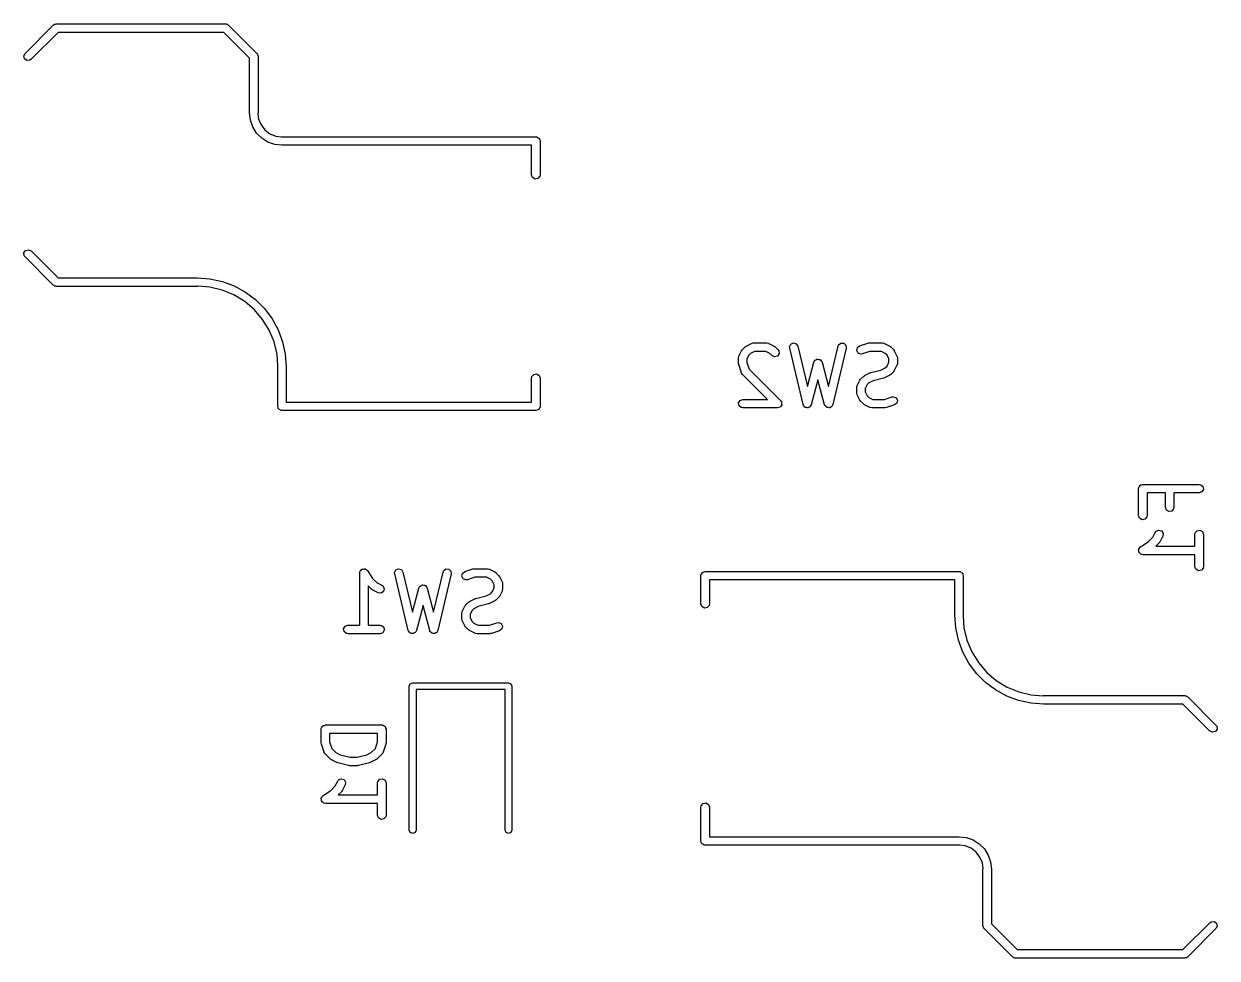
# Model space of a CAD drawing. Extents: x 3.18 to 10.88, y -3.25 to -0.52.
# Drawn here: x 3.181 to 4.014, y -1.246 to -0.594 of the extents above; entities that cross this region are included whole.
import ezdxf

# ---------------------------------------------------------------- set-up
doc = ezdxf.new("R2010")
doc.units = 0
doc.header["$MEASUREMENT"] = 0
doc.layers.add('BLACK', color=7, linetype='CONTINUOUS')

msp = doc.modelspace()

# ---------------------------------------------------------------- linework, layer by layer
at = {"layer": 'BLACK', "linetype": 'CONTINUOUS'}
for p, q in [((3.18197, -0.615038), (3.20165, -0.595353)), ((3.20165, -0.595353), (3.2018, -0.595247)), ((3.2018, -0.595247), (3.20184, -0.595179)), ((3.20184, -0.595179), (3.20196, -0.595134)), ((3.20196, -0.595134), (3.20249, -0.594764)), ((3.20249, -0.594764), (3.20313, -0.594708)), ((3.20313, -0.594708), (3.20374, -0.594488)), ((3.20374, -0.594488), (3.32185, -0.594488)), ((3.32185, -0.594488), (3.32203, -0.59452)), ((3.32203, -0.59452), (3.32211, -0.594499)), ((3.32211, -0.594499), (3.32222, -0.594554)), ((3.32222, -0.594554), (3.32286, -0.594666)), ((3.32286, -0.594666), (3.32335, -0.59508)), ((3.32335, -0.59508), (3.32394, -0.595353)), ((3.32394, -0.595353), (3.34362, -0.615038)), ((3.20496, -0.600393), (3.18614, -0.619213)), ((3.32063, -0.600393), (3.20496, -0.600393)), ((3.33858, -0.618349), (3.32063, -0.600393)), ((3.18111, -0.616868), (3.18197, -0.615038)), ((3.34362, -0.615038), (3.34373, -0.615188)), ((3.34373, -0.615188), (3.3438, -0.615228)), ((3.3438, -0.615228), (3.34384, -0.61535)), ((3.34384, -0.61535), (3.34421, -0.615878)), ((3.34421, -0.615878), (3.34427, -0.61652)), ((3.18163, -0.618819), (3.18111, -0.616868)), ((3.18329, -0.619978), (3.18163, -0.618819)), ((3.1853, -0.619802), (3.18329, -0.619978)), ((3.18614, -0.619213), (3.1853, -0.619802)), ((3.33858, -0.656496), (3.33858, -0.618349)), ((3.34427, -0.61652), (3.34449, -0.617126)), ((3.34449, -0.617126), (3.34449, -0.656496)), ((3.33858, -0.656505), (3.33858, -0.656496)), ((3.33858, -0.656496), (3.33858, -0.656496)), ((3.33915, -0.661533), (3.33858, -0.656505)), ((3.34449, -0.656496), (3.34441, -0.656958)), ((3.34441, -0.656958), (3.34492, -0.660863)), ((3.34082, -0.666317), (3.33915, -0.661533)), ((3.34492, -0.660863), (3.3466, -0.664934)), ((3.3466, -0.664934), (3.34929, -0.668429)), ((3.34352, -0.670609), (3.34082, -0.666317)), ((3.34711, -0.674194), (3.34352, -0.670609)), ((3.3514, -0.676891), (3.34711, -0.674194)), ((3.34929, -0.668429), (3.35278, -0.671111)), ((3.35278, -0.671111), (3.35685, -0.672797)), ((3.35685, -0.672797), (3.3609, -0.673331)), ((3.3609, -0.673331), (3.36122, -0.673229)), ((3.36122, -0.673229), (3.36122, -0.673228)), ((3.36122, -0.673228), (3.53838, -0.673228)), ((3.53838, -0.673228), (3.53877, -0.673296)), ((3.53877, -0.673296), (3.5389, -0.673273)), ((3.5389, -0.673273), (3.53901, -0.673338)), ((3.53901, -0.673338), (3.53939, -0.673406)), ((3.53939, -0.673406), (3.53998, -0.673899)), ((3.53998, -0.673899), (3.54065, -0.674283)), ((3.54065, -0.674283), (3.54074, -0.674533)), ((3.35618, -0.678566), (3.3514, -0.676891)), ((3.36122, -0.679133), (3.35618, -0.678566)), ((3.53543, -0.679133), (3.36122, -0.679133)), ((3.36122, -0.679133), (3.36122, -0.679133)), ((3.36122, -0.679133), (3.36122, -0.679133)), ((3.53543, -0.699803), (3.53543, -0.679133)), ((3.54074, -0.674533), (3.54094, -0.674704)), ((3.54094, -0.674704), (3.54107, -0.67546)), ((3.54107, -0.67546), (3.54134, -0.676181)), ((3.54134, -0.676181), (3.54134, -0.699803)), ((3.53612, -0.701701), (3.53543, -0.699803)), ((3.53787, -0.702711), (3.53612, -0.701701)), ((3.53986, -0.70236), (3.53787, -0.702711)), ((3.54116, -0.700813), (3.53986, -0.70236)), ((3.54134, -0.699803), (3.54116, -0.700813)), ((3.1812, -0.754157), (3.18236, -0.752502)), ((3.18138, -0.756169), (3.1812, -0.754157)), ((3.18197, -0.757009), (3.18138, -0.756169)), ((3.20165, -0.776694), (3.18197, -0.757009)), ((3.18236, -0.752502), (3.18431, -0.751979)), ((3.18431, -0.751979), (3.18614, -0.752833)), ((3.18614, -0.752833), (3.20496, -0.771653)), ((3.20496, -0.771653), (3.30216, -0.771653)), ((3.30216, -0.771653), (3.31099, -0.772284)), ((3.31099, -0.772284), (3.31963, -0.774164)), ((3.31963, -0.774164), (3.32792, -0.777256)), ((3.20223, -0.776966), (3.20165, -0.776694)), ((3.20273, -0.777381), (3.20223, -0.776966)), ((3.20336, -0.777493), (3.20273, -0.777381)), ((3.20348, -0.777547), (3.20336, -0.777493)), ((3.20356, -0.777527), (3.20348, -0.777547)), ((3.20374, -0.777559), (3.20356, -0.777527)), ((3.30216, -0.777559), (3.20374, -0.777559)), ((3.30259, -0.777419), (3.30216, -0.777559)), ((3.31097, -0.778078), (3.30259, -0.777419)), ((3.31955, -0.780139), (3.31097, -0.778078)), ((3.32771, -0.783518), (3.31955, -0.780139)), ((3.32792, -0.777256), (3.33569, -0.781496)), ((3.33569, -0.781496), (3.34277, -0.786798)), ((3.33524, -0.788132), (3.32771, -0.783518)), ((3.34196, -0.793867), (3.33524, -0.788132)), ((3.34277, -0.786798), (3.34903, -0.793054)), ((3.34769, -0.800582), (3.34196, -0.793867)), ((3.34903, -0.793054), (3.35433, -0.800136)), ((3.35231, -0.808112), (3.34769, -0.800582)), ((3.35433, -0.800136), (3.35857, -0.807902)), ((3.35569, -0.816271), (3.35231, -0.808112)), ((3.35857, -0.807902), (3.36166, -0.816191)), ((3.35775, -0.824857), (3.35569, -0.816271)), ((3.36166, -0.816191), (3.36354, -0.824836)), ((3.6801, -0.826154), (3.68197, -0.822404)), ((3.68197, -0.822404), (3.6825, -0.821695)), ((3.6825, -0.821695), (3.68253, -0.821637)), ((3.68253, -0.821637), (3.6844, -0.819762)), ((3.6844, -0.819762), (3.68513, -0.819256)), ((3.68513, -0.819256), (3.68517, -0.819209)), ((3.68517, -0.819209), (3.68892, -0.817334)), ((3.68824, -0.824277), (3.68704, -0.825474)), ((3.69094, -0.822928), (3.68824, -0.824277)), ((3.68892, -0.817334), (3.6899, -0.817042)), ((3.6899, -0.817042), (3.69007, -0.817083)), ((3.69007, -0.817083), (3.69024, -0.817022)), ((3.69024, -0.817022), (3.69961, -0.817022)), ((3.69892, -0.822928), (3.69094, -0.822928)), ((3.70161, -0.824277), (3.69892, -0.822928)), ((3.69961, -0.817022), (3.70062, -0.8172)), ((3.70062, -0.8172), (3.70076, -0.817314)), ((3.70076, -0.817314), (3.70093, -0.817334)), ((3.70093, -0.817334), (3.70468, -0.819209)), ((3.70315, -0.825813), (3.70161, -0.824277)), ((3.70468, -0.819209), (3.70539, -0.819735)), ((3.70539, -0.819735), (3.70545, -0.819762)), ((3.70545, -0.819762), (3.70733, -0.821637)), ((3.70733, -0.821637), (3.70791, -0.822477)), ((3.70791, -0.822477), (3.70809, -0.824489)), ((3.71543, -0.819635), (3.71633, -0.817829)), ((3.71549, -0.820659), (3.71543, -0.819635)), ((3.72486, -0.860029), (3.71549, -0.820659)), ((3.71633, -0.817829), (3.71819, -0.817028)), ((3.71819, -0.817028), (3.72012, -0.817605)), ((3.72012, -0.817605), (3.72123, -0.819291)), ((3.72123, -0.819291), (3.7279, -0.847278)), ((3.74257, -0.847278), (3.74923, -0.819291)), ((3.75498, -0.820659), (3.74561, -0.860029)), ((3.74923, -0.819291), (3.74964, -0.81835)), ((3.74964, -0.81835), (3.75126, -0.817146)), ((3.75126, -0.817146), (3.75328, -0.817265)), ((3.75328, -0.817265), (3.75475, -0.818653)), ((3.75475, -0.818653), (3.75498, -0.820659)), ((3.76231, -0.822283), (3.76271, -0.820304)), ((3.76327, -0.824059), (3.76231, -0.822283)), ((3.76271, -0.820304), (3.7643, -0.819049)), ((3.76515, -0.824802), (3.76327, -0.824059)), ((3.7643, -0.819049), (3.76992, -0.817174)), ((3.77133, -0.822928), (3.76616, -0.824651)), ((3.76992, -0.817174), (3.77079, -0.817044)), ((3.77079, -0.817044), (3.77085, -0.817022)), ((3.77085, -0.817022), (3.78023, -0.817022)), ((3.77953, -0.822928), (3.77133, -0.822928)), ((3.78223, -0.824277), (3.77953, -0.822928)), ((3.78023, -0.817022), (3.78124, -0.8172)), ((3.78124, -0.8172), (3.78137, -0.817314)), ((3.78137, -0.817314), (3.78155, -0.817334)), ((3.78155, -0.817334), (3.7853, -0.819209)), ((3.78343, -0.825474), (3.78223, -0.824277)), ((3.7853, -0.819209), (3.78601, -0.819735)), ((3.78601, -0.819735), (3.78607, -0.819762)), ((3.78607, -0.819762), (3.78794, -0.821637)), ((3.78794, -0.821637), (3.78845, -0.82236)), ((3.78845, -0.82236), (3.78849, -0.822404)), ((3.78849, -0.822404), (3.79037, -0.826154)), ((3.35839, -0.832973), (3.35775, -0.824857)), ((3.36354, -0.824836), (3.36417, -0.833661)), ((3.67979, -0.827474), (3.67997, -0.826464)), ((3.67979, -0.831224), (3.67979, -0.827474)), ((3.67981, -0.831284), (3.67979, -0.831224)), ((3.67994, -0.832158), (3.67981, -0.831284)), ((3.68181, -0.837782), (3.67994, -0.832158)), ((3.67997, -0.826464), (3.68008, -0.826329)), ((3.68008, -0.826329), (3.6801, -0.826154)), ((3.68704, -0.825474), (3.68569, -0.828171)), ((3.68569, -0.828171), (3.68569, -0.830745)), ((3.68569, -0.830745), (3.6872, -0.835253)), ((3.70498, -0.826666), (3.70315, -0.825813)), ((3.70693, -0.826144), (3.70498, -0.826666)), ((3.70809, -0.824489), (3.70693, -0.826144)), ((3.7279, -0.847278), (3.73238, -0.830463)), ((3.73238, -0.830463), (3.73281, -0.829533)), ((3.73281, -0.829533), (3.73303, -0.829378)), ((3.73303, -0.829378), (3.73315, -0.829133)), ((3.73315, -0.829133), (3.73384, -0.828811)), ((3.73384, -0.828811), (3.73447, -0.828373)), ((3.73447, -0.828373), (3.73474, -0.828396)), ((3.73474, -0.828396), (3.73498, -0.828282)), ((3.73498, -0.828282), (3.73572, -0.828481)), ((3.73572, -0.828481), (3.73648, -0.828546)), ((3.73648, -0.828546), (3.73667, -0.828737)), ((3.73667, -0.828737), (3.73693, -0.828807)), ((3.73693, -0.828807), (3.73737, -0.829433)), ((3.73737, -0.829433), (3.73791, -0.829973)), ((3.73791, -0.829973), (3.73793, -0.830242)), ((3.73793, -0.830242), (3.73809, -0.830463)), ((3.73809, -0.830463), (3.74257, -0.847278)), ((3.76616, -0.824651), (3.76515, -0.824802)), ((3.78478, -0.828171), (3.78343, -0.825474)), ((3.78343, -0.833224), (3.78478, -0.830527)), ((3.78478, -0.830527), (3.78478, -0.828171)), ((3.79037, -0.832544), (3.78849, -0.836294)), ((3.79037, -0.826154), (3.79066, -0.827137)), ((3.79039, -0.832369), (3.79037, -0.832544)), ((3.7905, -0.832234), (3.79039, -0.832369)), ((3.79068, -0.831224), (3.7905, -0.832234)), ((3.79066, -0.827137), (3.79062, -0.827308)), ((3.79062, -0.827308), (3.79068, -0.827474)), ((3.79068, -0.827474), (3.79068, -0.831224)), ((3.35827, -0.833661), (3.35839, -0.832973)), ((3.35827, -0.86122), (3.35827, -0.833661)), ((3.36417, -0.833661), (3.36417, -0.833661)), ((3.36417, -0.833661), (3.36417, -0.858267)), ((3.53543, -0.841535), (3.53561, -0.840525)), ((3.53561, -0.840525), (3.53691, -0.838978)), ((3.53691, -0.838978), (3.5389, -0.838627)), ((3.5389, -0.838627), (3.54065, -0.839637)), ((3.54065, -0.839637), (3.54134, -0.841535)), ((3.68192, -0.83792), (3.68181, -0.837782)), ((3.68194, -0.838096), (3.68192, -0.83792)), ((3.68253, -0.838936), (3.68194, -0.838096)), ((3.69998, -0.856392), (3.68253, -0.838936)), ((3.6872, -0.835253), (3.7092, -0.857257)), ((3.76502, -0.842259), (3.76689, -0.840384)), ((3.76689, -0.840384), (3.76762, -0.839878)), ((3.76762, -0.839878), (3.76766, -0.839831)), ((3.76766, -0.839831), (3.77141, -0.837957)), ((3.77141, -0.837957), (3.7719, -0.837811)), ((3.7719, -0.837811), (3.77201, -0.837733)), ((3.77201, -0.837733), (3.7792, -0.835937)), ((3.7792, -0.835937), (3.78223, -0.834421)), ((3.7853, -0.839489), (3.78155, -0.841364)), ((3.78223, -0.834421), (3.78343, -0.833224)), ((3.78534, -0.839442), (3.7853, -0.839489)), ((3.78607, -0.838936), (3.78534, -0.839442)), ((3.78794, -0.837061), (3.78607, -0.838936)), ((3.78797, -0.837003), (3.78794, -0.837061)), ((3.78849, -0.836294), (3.78797, -0.837003)), ((3.53543, -0.858267), (3.53543, -0.841535)), ((3.54134, -0.841535), (3.54134, -0.86122)), ((3.73523, -0.842684), (3.73059, -0.860106)), ((3.73988, -0.860106), (3.73523, -0.842684)), ((3.76228, -0.848097), (3.76246, -0.847087)), ((3.76228, -0.851846), (3.76228, -0.848097)), ((3.76246, -0.847087), (3.76257, -0.846951)), ((3.76257, -0.846951), (3.76259, -0.846776)), ((3.76259, -0.846776), (3.76446, -0.843027)), ((3.76446, -0.843027), (3.76499, -0.842318)), ((3.76499, -0.842318), (3.76502, -0.842259)), ((3.76953, -0.846096), (3.76818, -0.848794)), ((3.76818, -0.848794), (3.76818, -0.851149)), ((3.77073, -0.844899), (3.76953, -0.846096)), ((3.77376, -0.843384), (3.77073, -0.844899)), ((3.78094, -0.841587), (3.77376, -0.843384)), ((3.78106, -0.841509), (3.78094, -0.841587)), ((3.78155, -0.841364), (3.78106, -0.841509)), ((3.67983, -0.858832), (3.68084, -0.857083)), ((3.68084, -0.857083), (3.68274, -0.856392)), ((3.68274, -0.856392), (3.69998, -0.856392)), ((3.7092, -0.857257), (3.70957, -0.857785)), ((3.76234, -0.852012), (3.76228, -0.851846)), ((3.7623, -0.852184), (3.76234, -0.852012)), ((3.76259, -0.853167), (3.7623, -0.852184)), ((3.76446, -0.856916), (3.76259, -0.853167)), ((3.76451, -0.856961), (3.76446, -0.856916)), ((3.76502, -0.857684), (3.76451, -0.856961)), ((3.76818, -0.851149), (3.76953, -0.853847)), ((3.76953, -0.853847), (3.77073, -0.855044)), ((3.77073, -0.855044), (3.77343, -0.856392)), ((3.77343, -0.856392), (3.78162, -0.856392)), ((3.78162, -0.856392), (3.78679, -0.854669)), ((3.78679, -0.854669), (3.78781, -0.854519)), ((3.78781, -0.854519), (3.78969, -0.855261)), ((3.78969, -0.855261), (3.79065, -0.857037)), ((3.79065, -0.857037), (3.79024, -0.859016)), ((3.35853, -0.861941), (3.35827, -0.86122)), ((3.35866, -0.862696), (3.35853, -0.861941)), ((3.35887, -0.862868), (3.35866, -0.862696)), ((3.35896, -0.863118), (3.35887, -0.862868)), ((3.35962, -0.863502), (3.35896, -0.863118)), ((3.36021, -0.863995), (3.35962, -0.863502)), ((3.36059, -0.864062), (3.36021, -0.863995)), ((3.36071, -0.864128), (3.36059, -0.864062)), ((3.36084, -0.864105), (3.36071, -0.864128)), ((3.36122, -0.864173), (3.36084, -0.864105)), ((3.53838, -0.864173), (3.36122, -0.864173)), ((3.36417, -0.858267), (3.53543, -0.858267)), ((3.53911, -0.86391), (3.53838, -0.864173)), ((3.53986, -0.863777), (3.53911, -0.86391)), ((3.54003, -0.863573), (3.53986, -0.863777)), ((3.54028, -0.863482), (3.54003, -0.863573)), ((3.54067, -0.862818), (3.54028, -0.863482)), ((3.54116, -0.86223), (3.54067, -0.862818)), ((3.54123, -0.861846), (3.54116, -0.86223)), ((3.54129, -0.861733), (3.54123, -0.861846)), ((3.54134, -0.86122), (3.54127, -0.861604)), ((3.54127, -0.861604), (3.54129, -0.861733)), ((3.68018, -0.860822), (3.67983, -0.858832)), ((3.68173, -0.86212), (3.68018, -0.860822)), ((3.68274, -0.862298), (3.68173, -0.86212)), ((3.70711, -0.862298), (3.68274, -0.862298)), ((3.70795, -0.861994), (3.70711, -0.862298)), ((3.70881, -0.861764), (3.70795, -0.861994)), ((3.70888, -0.861653), (3.70881, -0.861764)), ((3.70901, -0.861607), (3.70888, -0.861653)), ((3.70946, -0.860838), (3.70901, -0.861607)), ((3.70997, -0.860109), (3.70946, -0.860838)), ((3.70957, -0.857785), (3.70967, -0.857869)), ((3.70967, -0.857869), (3.70968, -0.857947)), ((3.70968, -0.857947), (3.70979, -0.858097)), ((3.70979, -0.858097), (3.70987, -0.858983)), ((3.70987, -0.858983), (3.71002, -0.859858)), ((3.71002, -0.859858), (3.70995, -0.859975)), ((3.70995, -0.859975), (3.70997, -0.860109)), ((3.72503, -0.860288), (3.72486, -0.860029)), ((3.72506, -0.860596), (3.72503, -0.860288)), ((3.72557, -0.861109), (3.72506, -0.860596)), ((3.72597, -0.861716), (3.72557, -0.861109)), ((3.72627, -0.861804), (3.72597, -0.861716)), ((3.72649, -0.862023), (3.72627, -0.861804)), ((3.72721, -0.862085), (3.72649, -0.862023)), ((3.72791, -0.862293), (3.72721, -0.862085)), ((3.72819, -0.86217), (3.72791, -0.862293)), ((3.7285, -0.862196), (3.72819, -0.86217)), ((3.7291, -0.861779), (3.7285, -0.862196)), ((3.72976, -0.861491), (3.7291, -0.861779)), ((3.7299, -0.861214), (3.72976, -0.861491)), ((3.73016, -0.861036), (3.7299, -0.861214)), ((3.73059, -0.860106), (3.73016, -0.861036)), ((3.74006, -0.86036), (3.73988, -0.860106)), ((3.74009, -0.860668), (3.74006, -0.86036)), ((3.74062, -0.861167), (3.74009, -0.860668)), ((3.74104, -0.861762), (3.74062, -0.861167)), ((3.74134, -0.861842), (3.74104, -0.861762)), ((3.74156, -0.862055), (3.74134, -0.861842)), ((3.74229, -0.862098), (3.74156, -0.862055)), ((3.74299, -0.862287), (3.74229, -0.862098)), ((3.74327, -0.862156), (3.74299, -0.862287)), ((3.74358, -0.862175), (3.74327, -0.862156)), ((3.74416, -0.861742), (3.74358, -0.862175)), ((3.74482, -0.861436), (3.74416, -0.861742)), ((3.74495, -0.861155), (3.74482, -0.861436)), ((3.7452, -0.86097), (3.74495, -0.861155)), ((3.74561, -0.860029), (3.7452, -0.86097)), ((3.76689, -0.859558), (3.76502, -0.857684)), ((3.76695, -0.859586), (3.76689, -0.859558)), ((3.76766, -0.860111), (3.76695, -0.859586)), ((3.77141, -0.861986), (3.76766, -0.860111)), ((3.77158, -0.862006), (3.77141, -0.861986)), ((3.77172, -0.86212), (3.77158, -0.862006)), ((3.77273, -0.862298), (3.77172, -0.86212)), ((3.7821, -0.862298), (3.77273, -0.862298)), ((3.78216, -0.862276), (3.7821, -0.862298)), ((3.78304, -0.862146), (3.78216, -0.862276)), ((3.78866, -0.860272), (3.78304, -0.862146)), ((3.79024, -0.859016), (3.78866, -0.860272)), ((3.96118, -0.915945), (3.9619, -0.915682)), ((3.9619, -0.915682), (4.00127, -0.915682)), ((4.00127, -0.915682), (4.00228, -0.91586)), ((4.00228, -0.91586), (4.00383, -0.917159)), ((3.95895, -0.918635), (3.95902, -0.918252)), ((3.95895, -0.937383), (3.95895, -0.918635)), ((3.959, -0.918122), (3.95906, -0.918009)), ((3.95902, -0.918252), (3.959, -0.918122)), ((3.95906, -0.918009), (3.95913, -0.917625)), ((3.95913, -0.917625), (3.95962, -0.917038)), ((3.95962, -0.917038), (3.96001, -0.916373)), ((3.96001, -0.916373), (3.96026, -0.916282)), ((3.96026, -0.916282), (3.96043, -0.916078)), ((3.96043, -0.916078), (3.96118, -0.915945)), ((3.9777, -0.921588), (3.96486, -0.921588)), ((3.96486, -0.921588), (3.96486, -0.937383)), ((3.9777, -0.931759), (3.9777, -0.921588)), ((4.00127, -0.921588), (3.98361, -0.921588)), ((3.98361, -0.921588), (3.98361, -0.931759)), ((4.00317, -0.920897), (4.00127, -0.921588)), ((4.00418, -0.919148), (4.00317, -0.920897)), ((4.00383, -0.917159), (4.00418, -0.919148)), ((3.97839, -0.933656), (3.9777, -0.931759)), ((3.98361, -0.931759), (3.98343, -0.932768)), ((3.95964, -0.939281), (3.95895, -0.937383)), ((3.96139, -0.940291), (3.95964, -0.939281)), ((3.96338, -0.93994), (3.96139, -0.940291)), ((3.96468, -0.938393), (3.96338, -0.93994)), ((3.96486, -0.937383), (3.96468, -0.938393)), ((3.98014, -0.934666), (3.97839, -0.933656)), ((3.98213, -0.934316), (3.98014, -0.934666)), ((3.98343, -0.932768), (3.98213, -0.934316)), ((3.96885, -0.952507), (3.97051, -0.949186)), ((3.97051, -0.949186), (3.97112, -0.948362)), ((3.97112, -0.948362), (3.97298, -0.947559)), ((3.97298, -0.947559), (3.97491, -0.948135)), ((3.97491, -0.948135), (3.97603, -0.94982)), ((3.9985, -0.949496), (3.9998, -0.947949)), ((3.9998, -0.947949), (4.00179, -0.947598)), ((4.00179, -0.947598), (4.00354, -0.948608)), ((4.00354, -0.948608), (4.00423, -0.950506)), ((3.96027, -0.959298), (3.96565, -0.955711)), ((3.96565, -0.955711), (3.96885, -0.952507)), ((3.97337, -0.956344), (3.97091, -0.958802)), ((3.97339, -0.956285), (3.97337, -0.956344)), ((3.97392, -0.955576), (3.97339, -0.956285)), ((3.97579, -0.951827), (3.97392, -0.955576)), ((3.97603, -0.94982), (3.97579, -0.951827)), ((3.99832, -0.950506), (3.9985, -0.949496)), ((3.99832, -0.958802), (3.99832, -0.950506)), ((4.00423, -0.950506), (4.00423, -0.973003)), ((3.959, -0.961242), (3.95908, -0.961095)), ((3.95915, -0.962086), (3.959, -0.961242)), ((3.95907, -0.960926), (3.95958, -0.960235)), ((3.95908, -0.961095), (3.95907, -0.960926)), ((3.9592, -0.962941), (3.95915, -0.962086)), ((3.95932, -0.963064), (3.9592, -0.962941)), ((3.95935, -0.963231), (3.95932, -0.963064)), ((3.96, -0.963782), (3.95935, -0.963231)), ((3.95958, -0.960235), (3.96001, -0.959493)), ((3.9606, -0.964402), (3.96, -0.963782)), ((3.96001, -0.959493), (3.96017, -0.959435)), ((3.96017, -0.959435), (3.96027, -0.959298)), ((3.96076, -0.96442), (3.9606, -0.964402)), ((3.96089, -0.964529), (3.96076, -0.96442)), ((3.9619, -0.964708), (3.96089, -0.964529)), ((3.99832, -0.964708), (3.9619, -0.964708)), ((3.97091, -0.958802), (3.99832, -0.958802)), ((3.99832, -0.973003), (3.99832, -0.964708)), ((3.99901, -0.974901), (3.99832, -0.973003)), ((4.00405, -0.974013), (4.00275, -0.975561)), ((4.00423, -0.973003), (4.00405, -0.974013)), ((3.41545, -0.977455), (3.41562, -0.976446)), ((3.41545, -1.01387), (3.41545, -0.977455)), ((3.41562, -0.976446), (3.41573, -0.976316)), ((3.41573, -0.976316), (3.41575, -0.976147)), ((3.41575, -0.976147), (3.41637, -0.975555)), ((3.41637, -0.975555), (3.41692, -0.974898)), ((3.41692, -0.974898), (3.41709, -0.974869)), ((3.41709, -0.974869), (3.41721, -0.974752)), ((3.41721, -0.974752), (3.41807, -0.974696)), ((3.41807, -0.974696), (3.41891, -0.974548)), ((3.41891, -0.974548), (3.41906, -0.974632)), ((3.41906, -0.974632), (3.41923, -0.974622)), ((3.41923, -0.974622), (3.41992, -0.975129)), ((3.41992, -0.975129), (3.42066, -0.975557)), ((3.42066, -0.975557), (3.42072, -0.975717)), ((3.42072, -0.975717), (3.42086, -0.975818)), ((3.42086, -0.975818), (3.42444, -0.981199)), ((3.42444, -0.981199), (3.42765, -0.984403)), ((3.43984, -0.977116), (3.44074, -0.97531)), ((3.4399, -0.978139), (3.43984, -0.977116)), ((3.44927, -1.01751), (3.4399, -0.978139)), ((3.44074, -0.97531), (3.4426, -0.974508)), ((3.4426, -0.974508), (3.44453, -0.975085)), ((3.44453, -0.975085), (3.44564, -0.976772)), ((3.44564, -0.976772), (3.45231, -1.00476)), ((3.46698, -1.00476), (3.47364, -0.976772)), ((3.47939, -0.978139), (3.47002, -1.01751)), ((3.47364, -0.976772), (3.47405, -0.97583)), ((3.47405, -0.97583), (3.47567, -0.974626)), ((3.47567, -0.974626), (3.47769, -0.974745)), ((3.47769, -0.974745), (3.47916, -0.976133)), ((3.47916, -0.976133), (3.47939, -0.978139)), ((3.48672, -0.979763), (3.48712, -0.977785)), ((3.48768, -0.98154), (3.48672, -0.979763)), ((3.48712, -0.977785), (3.48871, -0.976529)), ((3.48956, -0.982282), (3.48768, -0.98154)), ((3.48871, -0.976529), (3.49433, -0.974654)), ((3.49057, -0.982131), (3.48956, -0.982282)), ((3.49574, -0.980408), (3.49057, -0.982131)), ((3.49433, -0.974654), (3.4952, -0.974525)), ((3.4952, -0.974525), (3.49526, -0.974503)), ((3.49526, -0.974503), (3.50464, -0.974503)), ((3.50394, -0.980408), (3.49574, -0.980408)), ((3.50664, -0.981757), (3.50394, -0.980408)), ((3.50464, -0.974503), (3.50565, -0.974681)), ((3.50565, -0.974681), (3.50578, -0.974794)), ((3.50578, -0.974794), (3.50596, -0.974814)), ((3.50596, -0.974814), (3.50971, -0.976689)), ((3.50784, -0.982954), (3.50664, -0.981757)), ((3.50971, -0.976689), (3.51042, -0.977215)), ((3.51042, -0.977215), (3.51048, -0.977242)), ((3.51048, -0.977242), (3.51235, -0.979117)), ((3.51235, -0.979117), (3.51286, -0.97984)), ((3.51286, -0.97984), (3.5129, -0.979885)), ((3.5129, -0.979885), (3.51478, -0.983634)), ((3.65354, -0.97933), (3.65361, -0.978947)), ((3.65354, -0.999015), (3.65354, -0.97933)), ((3.65359, -0.978818), (3.65365, -0.978704)), ((3.65361, -0.978947), (3.65359, -0.978818)), ((3.65365, -0.978704), (3.65372, -0.97832)), ((3.65372, -0.97832), (3.65421, -0.977733)), ((3.65421, -0.977733), (3.6546, -0.977068)), ((3.6546, -0.977068), (3.65485, -0.976977)), ((3.65485, -0.976977), (3.65502, -0.976773)), ((3.65502, -0.976773), (3.65577, -0.97664)), ((3.65577, -0.97664), (3.65649, -0.976378)), ((3.65649, -0.976378), (3.83366, -0.976378)), ((3.83071, -0.982283), (3.65945, -0.982283)), ((3.65945, -0.982283), (3.65945, -0.999015)), ((3.83071, -1.00689), (3.83071, -0.982283)), ((3.83366, -0.976378), (3.83404, -0.976445)), ((3.83404, -0.976445), (3.83417, -0.976422)), ((3.83417, -0.976422), (3.83429, -0.976488)), ((3.83429, -0.976488), (3.83467, -0.976556)), ((3.83467, -0.976556), (3.83526, -0.977049)), ((3.83526, -0.977049), (3.83592, -0.977432)), ((3.83592, -0.977432), (3.83601, -0.977683)), ((3.83601, -0.977683), (3.83622, -0.977854)), ((3.83622, -0.977854), (3.83635, -0.978609)), ((3.83635, -0.978609), (3.83661, -0.97933)), ((3.83661, -0.97933), (3.83661, -1.00689)), ((4.00076, -0.975911), (3.99901, -0.974901)), ((4.00275, -0.975561), (4.00076, -0.975911)), ((3.42381, -0.988917), (3.42135, -0.986459)), ((3.42135, -0.986459), (3.42135, -1.01387)), ((3.42387, -0.988944), (3.42381, -0.988917)), ((3.42458, -0.98947), (3.42387, -0.988944)), ((3.42833, -0.991345), (3.42458, -0.98947)), ((3.42765, -0.984403), (3.43097, -0.986063)), ((3.43202, -0.990463), (3.43033, -0.991576)), ((3.43097, -0.986063), (3.43179, -0.986674)), ((3.43179, -0.986674), (3.4326, -0.988527)), ((3.4326, -0.988527), (3.43202, -0.990463)), ((3.45231, -1.00476), (3.45679, -0.987943)), ((3.45679, -0.987943), (3.45722, -0.987013)), ((3.45722, -0.987013), (3.45744, -0.986858)), ((3.45744, -0.986858), (3.45756, -0.986614)), ((3.45756, -0.986614), (3.45825, -0.986292)), ((3.45825, -0.986292), (3.45888, -0.985853)), ((3.45888, -0.985853), (3.45915, -0.985876)), ((3.45915, -0.985876), (3.45939, -0.985762)), ((3.45939, -0.985762), (3.46013, -0.985961)), ((3.46013, -0.985961), (3.46089, -0.986026)), ((3.46089, -0.986026), (3.46108, -0.986217)), ((3.46108, -0.986217), (3.46134, -0.986287)), ((3.46134, -0.986287), (3.46178, -0.986913)), ((3.46178, -0.986913), (3.46232, -0.987453)), ((3.46232, -0.987453), (3.46234, -0.987722)), ((3.46234, -0.987722), (3.4625, -0.987943)), ((3.4625, -0.987943), (3.46698, -1.00476)), ((3.50664, -0.991902), (3.50784, -0.990705)), ((3.50918, -0.985652), (3.50784, -0.982954)), ((3.50784, -0.990705), (3.50918, -0.988007)), ((3.50918, -0.988007), (3.50918, -0.985652)), ((3.51478, -0.990025), (3.5129, -0.993774)), ((3.51478, -0.983634), (3.51507, -0.984617)), ((3.5148, -0.989849), (3.51478, -0.990025)), ((3.51491, -0.989714), (3.5148, -0.989849)), ((3.51509, -0.988704), (3.51491, -0.989714)), ((3.51507, -0.984617), (3.51503, -0.984789)), ((3.51503, -0.984789), (3.51509, -0.984955)), ((3.51509, -0.984955), (3.51509, -0.988704)), ((3.43033, -0.991576), (3.42833, -0.991345)), ((3.48943, -0.99974), (3.4913, -0.997865)), ((3.4913, -0.997865), (3.49203, -0.997358)), ((3.49203, -0.997358), (3.49207, -0.997312)), ((3.49207, -0.997312), (3.49582, -0.995437)), ((3.49582, -0.995437), (3.49631, -0.995292)), ((3.49631, -0.995292), (3.49642, -0.995213)), ((3.49642, -0.995213), (3.50361, -0.993417)), ((3.50535, -0.999068), (3.49817, -1.00086)), ((3.50361, -0.993417), (3.50664, -0.991902)), ((3.50547, -0.998989), (3.50535, -0.999068)), ((3.50596, -0.998844), (3.50547, -0.998989)), ((3.50971, -0.996969), (3.50596, -0.998844)), ((3.50975, -0.996923), (3.50971, -0.996969)), ((3.51048, -0.996416), (3.50975, -0.996923)), ((3.51235, -0.994542), (3.51048, -0.996416)), ((3.51238, -0.994483), (3.51235, -0.994542)), ((3.5129, -0.993774), (3.51238, -0.994483)), ((3.65423, -1.00091), (3.65354, -0.999015)), ((3.65945, -0.999015), (3.65927, -1.00003)), ((3.45964, -1.00016), (3.455, -1.01759)), ((3.46429, -1.01759), (3.45964, -1.00016)), ((3.48669, -1.00558), (3.48687, -1.00457)), ((3.48669, -1.00933), (3.48669, -1.00558)), ((3.48687, -1.00457), (3.48698, -1.00443)), ((3.48698, -1.00443), (3.487, -1.00426)), ((3.487, -1.00426), (3.48887, -1.00051)), ((3.48887, -1.00051), (3.4894, -0.999798)), ((3.4894, -0.999798), (3.48943, -0.99974)), ((3.49394, -1.00358), (3.49259, -1.00627)), ((3.49259, -1.00627), (3.49259, -1.00863)), ((3.49514, -1.00238), (3.49394, -1.00358)), ((3.49817, -1.00086), (3.49514, -1.00238)), ((3.65598, -1.00192), (3.65423, -1.00091)), ((3.65797, -1.00157), (3.65598, -1.00192)), ((3.65927, -1.00003), (3.65797, -1.00157)), ((3.83071, -1.0069), (3.83071, -1.00689)), ((3.83071, -1.00689), (3.83071, -1.00689)), ((3.83134, -1.01571), (3.83071, -1.0069)), ((3.83661, -1.00689), (3.83649, -1.00756)), ((3.40424, -1.01631), (3.40525, -1.01456)), ((3.40525, -1.01456), (3.40715, -1.01387)), ((3.40715, -1.01387), (3.41545, -1.01387)), ((3.42135, -1.01387), (3.42965, -1.01387)), ((3.42965, -1.01387), (3.43066, -1.01405)), ((3.43066, -1.01405), (3.43221, -1.01535)), ((3.43221, -1.01535), (3.43256, -1.01734)), ((3.48675, -1.00949), (3.48669, -1.00933)), ((3.48671, -1.00966), (3.48675, -1.00949)), ((3.487, -1.01065), (3.48671, -1.00966)), ((3.48887, -1.0144), (3.487, -1.01065)), ((3.48892, -1.01444), (3.48887, -1.0144)), ((3.48943, -1.01516), (3.48892, -1.01444)), ((3.4913, -1.01704), (3.48943, -1.01516)), ((3.49259, -1.00863), (3.49394, -1.01133)), ((3.49394, -1.01133), (3.49514, -1.01252)), ((3.49514, -1.01252), (3.49784, -1.01387)), ((3.49784, -1.01387), (3.50603, -1.01387)), ((3.50603, -1.01387), (3.5112, -1.01215)), ((3.5112, -1.01215), (3.51222, -1.012)), ((3.51222, -1.012), (3.5141, -1.01274)), ((3.5141, -1.01274), (3.51506, -1.01452)), ((3.51506, -1.01452), (3.51465, -1.0165)), ((3.83322, -1.02436), (3.83134, -1.01571)), ((3.83649, -1.00756), (3.83713, -1.01569)), ((3.83713, -1.01569), (3.8392, -1.02428)), ((3.40459, -1.0183), (3.40424, -1.01631)), ((3.40614, -1.0196), (3.40459, -1.0183)), ((3.40715, -1.01978), (3.40614, -1.0196)), ((3.42965, -1.01978), (3.40715, -1.01978)), ((3.43155, -1.01909), (3.42965, -1.01978)), ((3.43256, -1.01734), (3.43155, -1.01909)), ((3.44944, -1.01777), (3.44927, -1.01751)), ((3.44947, -1.01808), (3.44944, -1.01777)), ((3.44998, -1.01859), (3.44947, -1.01808)), ((3.45038, -1.0192), (3.44998, -1.01859)), ((3.45068, -1.01928), (3.45038, -1.0192)), ((3.4509, -1.0195), (3.45068, -1.01928)), ((3.45162, -1.01957), (3.4509, -1.0195)), ((3.45232, -1.01977), (3.45162, -1.01957)), ((3.4526, -1.01965), (3.45232, -1.01977)), ((3.45291, -1.01968), (3.4526, -1.01965)), ((3.45351, -1.01926), (3.45291, -1.01968)), ((3.45417, -1.01897), (3.45351, -1.01926)), ((3.45431, -1.01869), (3.45417, -1.01897)), ((3.45457, -1.01852), (3.45431, -1.01869)), ((3.455, -1.01759), (3.45457, -1.01852)), ((3.46447, -1.01784), (3.46429, -1.01759)), ((3.4645, -1.01815), (3.46447, -1.01784)), ((3.46503, -1.01865), (3.4645, -1.01815)), ((3.46545, -1.01924), (3.46503, -1.01865)), ((3.46575, -1.01932), (3.46545, -1.01924)), ((3.46597, -1.01954), (3.46575, -1.01932)), ((3.4667, -1.01958), (3.46597, -1.01954)), ((3.4674, -1.01977), (3.4667, -1.01958)), ((3.46768, -1.01964), (3.4674, -1.01977)), ((3.46799, -1.01966), (3.46768, -1.01964)), ((3.46857, -1.01922), (3.46799, -1.01966)), ((3.46923, -1.01892), (3.46857, -1.01922)), ((3.46936, -1.01864), (3.46923, -1.01892)), ((3.46961, -1.01845), (3.46936, -1.01864)), ((3.47002, -1.01751), (3.46961, -1.01845)), ((3.49136, -1.01707), (3.4913, -1.01704)), ((3.49207, -1.01759), (3.49136, -1.01707)), ((3.49582, -1.01947), (3.49207, -1.01759)), ((3.49599, -1.01949), (3.49582, -1.01947)), ((3.49613, -1.0196), (3.49599, -1.01949)), ((3.49714, -1.01978), (3.49613, -1.0196)), ((3.50651, -1.01978), (3.49714, -1.01978)), ((3.50657, -1.01976), (3.50651, -1.01978)), ((3.50745, -1.01963), (3.50657, -1.01976)), ((3.51307, -1.01775), (3.50745, -1.01963)), ((3.51465, -1.0165), (3.51307, -1.01775)), ((3.83631, -1.03265), (3.83322, -1.02436)), ((3.8392, -1.02428), (3.84257, -1.03244)), ((3.84257, -1.03244), (3.84719, -1.03997)), ((3.84055, -1.04041), (3.83631, -1.03265)), ((3.84585, -1.0475), (3.84055, -1.04041)), ((3.84719, -1.03997), (3.85292, -1.04668)), ((3.85211, -1.05375), (3.84585, -1.0475)), ((3.85292, -1.04668), (3.85964, -1.05242)), ((3.45006, -1.05643), (3.45076, -1.05476)), ((3.45006, -1.15682), (3.45006, -1.05643)), ((3.45076, -1.05476), (3.45243, -1.05407)), ((3.45243, -1.05407), (3.51936, -1.05407)), ((3.51936, -1.05407), (3.52103, -1.05476)), ((3.52103, -1.05476), (3.52172, -1.05643)), ((3.52172, -1.05643), (3.52172, -1.15682)), ((3.85919, -1.05905), (3.85211, -1.05375)), ((3.85964, -1.05242), (3.86717, -1.05703)), ((3.86717, -1.05703), (3.87533, -1.06041)), ((3.51699, -1.05879), (3.45479, -1.05879)), ((3.45479, -1.05879), (3.45479, -1.15682)), ((3.51699, -1.15682), (3.51699, -1.05879)), ((3.86696, -1.06329), (3.85919, -1.05905)), ((3.87525, -1.06638), (3.86696, -1.06329)), ((3.87533, -1.06041), (3.88391, -1.06247)), ((3.88391, -1.06247), (3.89228, -1.06313)), ((3.89228, -1.06313), (3.89271, -1.06299)), ((3.89271, -1.06299), (3.89271, -1.06299)), ((3.89271, -1.06299), (3.99114, -1.06299)), ((3.99114, -1.06299), (3.99132, -1.06302)), ((3.99132, -1.06302), (3.9914, -1.063)), ((3.9914, -1.063), (3.99151, -1.06306)), ((3.99151, -1.06306), (3.99215, -1.06317)), ((3.99215, -1.06317), (3.99264, -1.06358)), ((3.99264, -1.06358), (3.99323, -1.06386)), ((3.99323, -1.06386), (4.01291, -1.08354)), ((3.88389, -1.06827), (3.87525, -1.06638)), ((3.89271, -1.0689), (3.88389, -1.06827)), ((3.98992, -1.0689), (3.89271, -1.0689)), ((4.00874, -1.08772), (3.98992, -1.0689)), ((3.38854, -1.08643), (3.38861, -1.08604)), ((3.38854, -1.0958), (3.38854, -1.08643)), ((3.38859, -1.08591), (3.38865, -1.0858)), ((3.38861, -1.08604), (3.38859, -1.08591)), ((3.38865, -1.0858), (3.38872, -1.08542)), ((3.38872, -1.08542), (3.38921, -1.08483)), ((3.38921, -1.08483), (3.3896, -1.08416)), ((3.3896, -1.08416), (3.38985, -1.08407)), ((3.38985, -1.08407), (3.39002, -1.08387)), ((3.39002, -1.08387), (3.39078, -1.08374)), ((3.39078, -1.08374), (3.3915, -1.08347)), ((3.3915, -1.08347), (3.43087, -1.08347)), ((3.39445, -1.08938), (3.39445, -1.09532)), ((3.42791, -1.08938), (3.39445, -1.08938)), ((3.42791, -1.09532), (3.42791, -1.08938)), ((3.43087, -1.08347), (3.43125, -1.08354)), ((3.43125, -1.08354), (3.43138, -1.08352)), ((3.43138, -1.08352), (3.43149, -1.08358)), ((3.43149, -1.08358), (3.43188, -1.08365)), ((3.43188, -1.08365), (3.43246, -1.08414)), ((3.43246, -1.08414), (3.43313, -1.08453)), ((3.43313, -1.08453), (3.43322, -1.08478)), ((3.43322, -1.08478), (3.43342, -1.08495)), ((3.43342, -1.08495), (3.43356, -1.08571)), ((3.43356, -1.08571), (3.43382, -1.08643)), ((3.43382, -1.08643), (3.43382, -1.0958)), ((4.01057, -1.08857), (4.00874, -1.08772)), ((4.01252, -1.08805), (4.01057, -1.08857)), ((4.01368, -1.08639), (4.01252, -1.08805)), ((4.01291, -1.08354), (4.0135, -1.08438)), ((4.0135, -1.08438), (4.01368, -1.08639)), ((3.38857, -1.09586), (3.38854, -1.0958)), ((3.3887, -1.09673), (3.38857, -1.09586)), ((3.39057, -1.10236), (3.3887, -1.09673)), ((3.39445, -1.09532), (3.39595, -1.09983)), ((3.42641, -1.09983), (3.42791, -1.09532)), ((3.43367, -1.09673), (3.43179, -1.10236)), ((3.43382, -1.0958), (3.43367, -1.09667)), ((3.43367, -1.09667), (3.43367, -1.09673)), ((3.39068, -1.1025), (3.39057, -1.10236)), ((3.39069, -1.10267), (3.39068, -1.1025)), ((3.39128, -1.10351), (3.39069, -1.10267)), ((3.39503, -1.10726), (3.39128, -1.10351)), ((3.39509, -1.10729), (3.39503, -1.10726)), ((3.3958, -1.10781), (3.39509, -1.10729)), ((3.39595, -1.09983), (3.39887, -1.10275)), ((3.39887, -1.10275), (3.4019, -1.10426)), ((3.4019, -1.10426), (3.40873, -1.10597)), ((3.40873, -1.10597), (3.41363, -1.10597)), ((3.41363, -1.10597), (3.42046, -1.10426)), ((3.42046, -1.10426), (3.42349, -1.10275)), ((3.42349, -1.10275), (3.42641, -1.09983)), ((3.42733, -1.10726), (3.42661, -1.10777)), ((3.43108, -1.10351), (3.42733, -1.10726)), ((3.43115, -1.10335), (3.43108, -1.10351)), ((3.4313, -1.10326), (3.43115, -1.10335)), ((3.43179, -1.10236), (3.4313, -1.10326)), ((3.39955, -1.10969), (3.3958, -1.10781)), ((3.39969, -1.10971), (3.39955, -1.10969)), ((3.40015, -1.10991), (3.39969, -1.10971)), ((3.40765, -1.11179), (3.40015, -1.10991)), ((3.40779, -1.11177), (3.40765, -1.11179)), ((3.40837, -1.11188), (3.40779, -1.11177)), ((3.41399, -1.11188), (3.40837, -1.11188)), ((3.41412, -1.11183), (3.41399, -1.11188)), ((3.41471, -1.11179), (3.41412, -1.11183)), ((3.42221, -1.10991), (3.41471, -1.11179)), ((3.42232, -1.10983), (3.42221, -1.10991)), ((3.42281, -1.10969), (3.42232, -1.10983)), ((3.42656, -1.10781), (3.42281, -1.10969)), ((3.42661, -1.10777), (3.42656, -1.10781)), ((3.39844, -1.12592), (3.4001, -1.1226)), ((3.4001, -1.1226), (3.40071, -1.12178)), ((3.40071, -1.12178), (3.40257, -1.12097)), ((3.40257, -1.12097), (3.4045, -1.12155)), ((3.4045, -1.12155), (3.40562, -1.12324)), ((3.40562, -1.12324), (3.40539, -1.12524)), ((3.42791, -1.12392), (3.42809, -1.12291)), ((3.42791, -1.13222), (3.42791, -1.12392)), ((3.42809, -1.12291), (3.42939, -1.12136)), ((3.42939, -1.12136), (3.43138, -1.12101)), ((3.43138, -1.12101), (3.43313, -1.12202)), ((3.43313, -1.12202), (3.43382, -1.12392)), ((3.43382, -1.12392), (3.43382, -1.14642)), ((3.38986, -1.13271), (3.39524, -1.12913)), ((3.39524, -1.12913), (3.39844, -1.12592)), ((3.40296, -1.12976), (3.4005, -1.13222)), ((3.4005, -1.13222), (3.42791, -1.13222)), ((3.40299, -1.1297), (3.40296, -1.12976)), ((3.40351, -1.12899), (3.40299, -1.1297)), ((3.40539, -1.12524), (3.40351, -1.12899)), ((3.38859, -1.13466), (3.38867, -1.13451)), ((3.38874, -1.1355), (3.38859, -1.13466)), ((3.38866, -1.13434), (3.38917, -1.13365)), ((3.38867, -1.13451), (3.38866, -1.13434)), ((3.38879, -1.13636), (3.38874, -1.1355)), ((3.38891, -1.13648), (3.38879, -1.13636)), ((3.38894, -1.13665), (3.38891, -1.13648)), ((3.3896, -1.1372), (3.38894, -1.13665)), ((3.38917, -1.13365), (3.3896, -1.13291)), ((3.3896, -1.13291), (3.38976, -1.13285)), ((3.39019, -1.13782), (3.3896, -1.1372)), ((3.38976, -1.13285), (3.38986, -1.13271)), ((3.39036, -1.13784), (3.39019, -1.13782)), ((3.39049, -1.13794), (3.39036, -1.13784)), ((3.3915, -1.13812), (3.39049, -1.13794)), ((3.42791, -1.13812), (3.3915, -1.13812)), ((3.42791, -1.14642), (3.42791, -1.13812)), ((3.65354, -1.14075), (3.65372, -1.13974)), ((3.65372, -1.13974), (3.65502, -1.13819)), ((3.65502, -1.13819), (3.65701, -1.13784)), ((3.65701, -1.13784), (3.65876, -1.13885)), ((3.65876, -1.13885), (3.65945, -1.14075)), ((3.4286, -1.14832), (3.42791, -1.14642)), ((3.43035, -1.14933), (3.4286, -1.14832)), ((3.43234, -1.14898), (3.43035, -1.14933)), ((3.43364, -1.14743), (3.43234, -1.14898)), ((3.43382, -1.14642), (3.43364, -1.14743)), ((3.65354, -1.16437), (3.65354, -1.14075)), ((3.65945, -1.14075), (3.65945, -1.16142)), ((3.45076, -1.15849), (3.45006, -1.15682)), ((3.45479, -1.15682), (3.4541, -1.15849)), ((3.51768, -1.15849), (3.51699, -1.15682)), ((3.52172, -1.15682), (3.52103, -1.15849)), ((3.45243, -1.15919), (3.45076, -1.15849)), ((3.4541, -1.15849), (3.45243, -1.15919)), ((3.51936, -1.15919), (3.51768, -1.15849)), ((3.52103, -1.15849), (3.51936, -1.15919)), ((3.6538, -1.16509), (3.65354, -1.16437)), ((3.65394, -1.16585), (3.6538, -1.16509)), ((3.65945, -1.16142), (3.83366, -1.16142)), ((3.83366, -1.16142), (3.83366, -1.16142)), ((3.83366, -1.16142), (3.8387, -1.16198)), ((3.8387, -1.16198), (3.84348, -1.16366)), ((3.84348, -1.16366), (3.84777, -1.16635)), ((3.65414, -1.16602), (3.65394, -1.16585)), ((3.65423, -1.16627), (3.65414, -1.16602)), ((3.6549, -1.16665), (3.65423, -1.16627)), ((3.65548, -1.16714), (3.6549, -1.16665)), ((3.65587, -1.16721), (3.65548, -1.16714)), ((3.65598, -1.16728), (3.65587, -1.16721)), ((3.65611, -1.16725), (3.65598, -1.16728)), ((3.65649, -1.16732), (3.65611, -1.16725)), ((3.83366, -1.16732), (3.65649, -1.16732)), ((3.83398, -1.16722), (3.83366, -1.16732)), ((3.83366, -1.16732), (3.83366, -1.16732)), ((3.83366, -1.16732), (3.83366, -1.16732)), ((3.83803, -1.16775), (3.83398, -1.16722)), ((3.8421, -1.16944), (3.83803, -1.16775)), ((3.84559, -1.17212), (3.8421, -1.16944)), ((3.84828, -1.17562), (3.84559, -1.17212)), ((3.84777, -1.16635), (3.85136, -1.16994)), ((3.85136, -1.16994), (3.85406, -1.17423)), ((3.84996, -1.17969), (3.84828, -1.17562)), ((3.85048, -1.18358), (3.84996, -1.17969)), ((3.85406, -1.17423), (3.85573, -1.17902)), ((3.85573, -1.17902), (3.8563, -1.18405)), ((3.85039, -1.18405), (3.85048, -1.18358)), ((3.85039, -1.22342), (3.85039, -1.18405)), ((3.8563, -1.18405), (3.8563, -1.18405)), ((3.8563, -1.18405), (3.8563, -1.2222)), ((3.85061, -1.22403), (3.85039, -1.22342)), ((3.8563, -1.2222), (3.87425, -1.24016)), ((3.98992, -1.24016), (4.00874, -1.22134)), ((4.00874, -1.22134), (4.00958, -1.22075)), ((4.00958, -1.22075), (4.01159, -1.22057)), ((4.01159, -1.22057), (4.01324, -1.22173)), ((4.01377, -1.22368), (4.01291, -1.22551)), ((4.01324, -1.22173), (4.01377, -1.22368)), ((3.85067, -1.22467), (3.85061, -1.22403)), ((3.85104, -1.2252), (3.85067, -1.22467)), ((3.85108, -1.22532), (3.85104, -1.2252)), ((3.85115, -1.22536), (3.85108, -1.22532)), ((3.85126, -1.22551), (3.85115, -1.22536)), ((3.87094, -1.2452), (3.85126, -1.22551)), ((4.01291, -1.22551), (3.99323, -1.2452)), ((3.87425, -1.24016), (3.98992, -1.24016)), ((3.87153, -1.24547), (3.87094, -1.2452)), ((3.87202, -1.24588), (3.87153, -1.24547)), ((3.87265, -1.246), (3.87202, -1.24588)), ((3.87277, -1.24605), (3.87265, -1.246)), ((3.87285, -1.24603), (3.87277, -1.24605)), ((3.87303, -1.24606), (3.87285, -1.24603)), ((3.99114, -1.24606), (3.87303, -1.24606)), ((3.99175, -1.24584), (3.99114, -1.24606)), ((3.99239, -1.24579), (3.99175, -1.24584)), ((3.99292, -1.24542), (3.99239, -1.24579)), ((3.99304, -1.24537), (3.99292, -1.24542)), ((3.99308, -1.2453), (3.99304, -1.24537)), ((3.99323, -1.2452), (3.99308, -1.2453))]:
    msp.add_line(p, q, dxfattribs=at)

doc.saveas('drawing.dxf')
